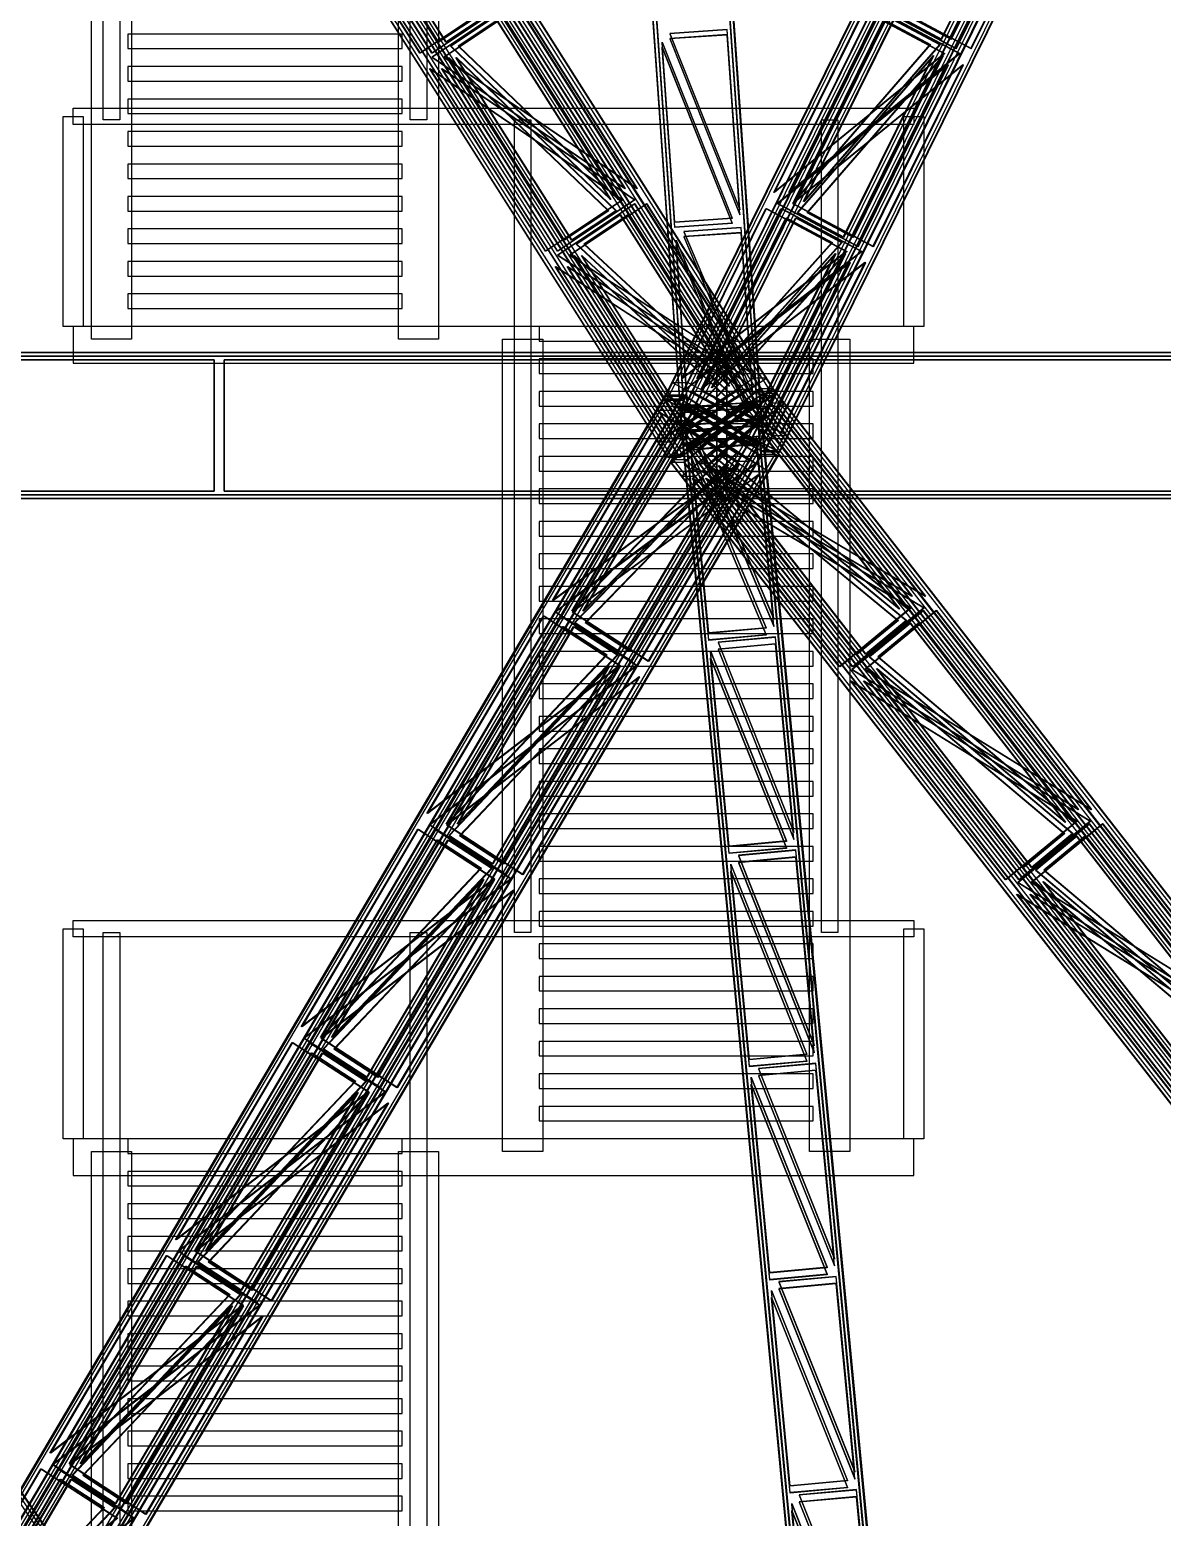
# Model space of a CAD drawing. Header units: millimetres. Extents: x -48000 to 1060615, y -2000 to 333000.
# Drawn here: x 4463 to 10660, y 74025 to 82166 of the extents above; entities that cross this region are included whole.
import ezdxf

# ---------------------------------------------------------------- set-up
doc = ezdxf.new("R2010")
doc.units = ezdxf.units.MM
doc.layers.add('D-STR-CORE', color=7, linetype='Continuous', lineweight=25)
doc.layers.add('D-STR-STRC', color=7, linetype='Continuous', lineweight=25)

msp = doc.modelspace()

# ---------------------------------------------------------------- linework, layer by layer
at = {"layer": 'D-STR-CORE'}
for points in [[(4865, 81671.67), (4865, 86117.5), (4955, 86117.5), (4955, 81671.67)], [(6545, 81671.67), (6545, 86117.5), (6635, 86117.5), (6635, 81671.67)], [(4800, 80471.67), (4800, 84917.5), (5020, 84917.5), (5020, 80471.67)], [(6480, 80471.67), (6480, 84917.5), (6700, 84917.5), (6700, 80471.67)], [(5000, 82062.17), (6500, 82062.17), (6500, 82142.17), (5000, 82142.17)], [(5000, 81884.33), (6500, 81884.33), (6500, 81964.33), (5000, 81964.33)], [(4700, 81736.67), (9300, 81736.67), (9300, 81646.67), (4700, 81646.67)], [(5000, 81706.5), (6500, 81706.5), (6500, 81786.5), (5000, 81786.5)], [(4645, 80541.67), (4645, 81691.67), (4755, 81691.67), (4755, 80541.67)], [(7115, 77225.83), (7115, 81671.67), (7205, 81671.67), (7205, 77225.83)], [(8795, 77225.83), (8795, 81671.67), (8885, 81671.67), (8885, 77225.83)], [(9245, 80541.67), (9245, 81691.67), (9355, 81691.67), (9355, 80541.67)], [(5000, 81528.67), (6500, 81528.67), (6500, 81608.67), (5000, 81608.67)], [(5000, 81350.83), (6500, 81350.83), (6500, 81430.83), (5000, 81430.83)], [(5000, 81173), (6500, 81173), (6500, 81253), (5000, 81253)], [(5000, 80995.17), (6500, 80995.17), (6500, 81075.17), (5000, 81075.17)], [(5000, 80817.33), (6500, 80817.33), (6500, 80897.33), (5000, 80897.33)], [(5000, 80639.5), (6500, 80639.5), (6500, 80719.5), (5000, 80719.5)], [(4700, 80341.67), (9300, 80341.67), (9300, 80541.67), (4700, 80541.67)], [(7250, 80461.67), (8750, 80461.67), (8750, 80541.67), (7250, 80541.67)], [(7050, 76025.83), (7050, 80471.67), (7270, 80471.67), (7270, 76025.83)], [(8730, 76025.83), (8730, 80471.67), (8950, 80471.67), (8950, 76025.83)], [(7250, 80283.83), (8750, 80283.83), (8750, 80363.83), (7250, 80363.83)], [(7250, 80106), (8750, 80106), (8750, 80186), (7250, 80186)], [(7250, 79928.17), (8750, 79928.17), (8750, 80008.17), (7250, 80008.17)], [(7250, 79750.33), (8750, 79750.33), (8750, 79830.33), (7250, 79830.33)], [(7250, 79572.5), (8750, 79572.5), (8750, 79652.5), (7250, 79652.5)], [(7250, 79394.67), (8750, 79394.67), (8750, 79474.67), (7250, 79474.67)], [(7250, 79216.83), (8750, 79216.83), (8750, 79296.83), (7250, 79296.83)], [(7250, 79039), (8750, 79039), (8750, 79119), (7250, 79119)], [(7250, 78861.17), (8750, 78861.17), (8750, 78941.17), (7250, 78941.17)], [(7250, 78683.33), (8750, 78683.33), (8750, 78763.33), (7250, 78763.33)], [(7250, 78505.5), (8750, 78505.5), (8750, 78585.5), (7250, 78585.5)], [(7250, 78327.67), (8750, 78327.67), (8750, 78407.67), (7250, 78407.67)], [(7250, 78149.83), (8750, 78149.83), (8750, 78229.83), (7250, 78229.83)], [(7250, 77972), (8750, 77972), (8750, 78052), (7250, 78052)], [(7250, 77794.17), (8750, 77794.17), (8750, 77874.17), (7250, 77874.17)], [(7250, 77616.33), (8750, 77616.33), (8750, 77696.33), (7250, 77696.33)], [(7250, 77438.5), (8750, 77438.5), (8750, 77518.5), (7250, 77518.5)], [(7250, 77260.67), (8750, 77260.67), (8750, 77340.67), (7250, 77340.67)], [(4700, 77290.83), (9300, 77290.83), (9300, 77200.83), (4700, 77200.83)], [(4645, 76095.83), (4645, 77245.83), (4755, 77245.83), (4755, 76095.83)], [(4865, 72780), (4865, 77225.83), (4955, 77225.83), (4955, 72780)], [(6545, 72780), (6545, 77225.83), (6635, 77225.83), (6635, 72780)], [(9245, 76095.83), (9245, 77245.83), (9355, 77245.83), (9355, 76095.83)], [(7250, 77082.83), (8750, 77082.83), (8750, 77162.83), (7250, 77162.83)], [(7250, 76905), (8750, 76905), (8750, 76985), (7250, 76985)], [(7250, 76727.17), (8750, 76727.17), (8750, 76807.17), (7250, 76807.17)], [(7250, 76549.33), (8750, 76549.33), (8750, 76629.33), (7250, 76629.33)], [(7250, 76371.5), (8750, 76371.5), (8750, 76451.5), (7250, 76451.5)], [(7250, 76193.67), (8750, 76193.67), (8750, 76273.67), (7250, 76273.67)], [(4700, 75895.83), (9300, 75895.83), (9300, 76095.83), (4700, 76095.83)], [(5000, 76015.83), (6500, 76015.83), (6500, 76095.83), (5000, 76095.83)], [(4800, 71580), (4800, 76025.83), (5020, 76025.83), (5020, 71580)], [(6480, 71580), (6480, 76025.83), (6700, 76025.83), (6700, 71580)], [(5000, 75838), (6500, 75838), (6500, 75918), (5000, 75918)], [(5000, 75660.17), (6500, 75660.17), (6500, 75740.17), (5000, 75740.17)], [(5000, 75482.33), (6500, 75482.33), (6500, 75562.33), (5000, 75562.33)], [(5000, 75304.5), (6500, 75304.5), (6500, 75384.5), (5000, 75384.5)], [(5000, 75126.67), (6500, 75126.67), (6500, 75206.67), (5000, 75206.67)], [(5000, 74948.83), (6500, 74948.83), (6500, 75028.83), (5000, 75028.83)], [(5000, 74771), (6500, 74771), (6500, 74851), (5000, 74851)], [(5000, 74593.17), (6500, 74593.17), (6500, 74673.17), (5000, 74673.17)], [(5000, 74415.33), (6500, 74415.33), (6500, 74495.33), (5000, 74495.33)], [(5000, 74237.5), (6500, 74237.5), (6500, 74317.5), (5000, 74317.5)], [(5000, 74059.67), (6500, 74059.67), (6500, 74139.67), (5000, 74139.67)]]:
    msp.add_lwpolyline(points, close=True, dxfattribs=at)
at = {"layer": 'D-STR-STRC'}
for points in [[(8477.42, 80174.39), (7953.47, 79825.61), (-296.53, 92825.61), (227.42, 93174.39)], [(8480.88, 80174.39), (7956.93, 79825.61), (-293.07, 92825.61), (230.88, 93174.39)], [(8543.07, 80174.39), (8019.12, 79825.61), (-230.88, 92825.61), (293.07, 93174.39)], [(8546.53, 80174.39), (8022.58, 79825.61), (-227.42, 92825.61), (296.53, 93174.39)], [(7932.49, 80146.24), (8480.09, 79853.76), (14905.44, 92853.76), (14357.84, 93146.24)], [(7936.86, 80146.24), (8484.46, 79853.76), (14909.81, 92853.76), (14362.21, 93146.24)], [(8015.54, 80146.24), (8563.14, 79853.76), (14988.49, 92853.76), (14440.88, 93146.24)], [(8019.91, 80146.24), (8567.51, 79853.76), (14992.86, 92853.76), (14445.25, 93146.24)], [(8399.25, 80114.44), (8055.4, 79885.56), (-194.6, 92885.56), (149.25, 93114.44)], [(8402.7, 80114.44), (8058.86, 79885.56), (-191.14, 92885.56), (152.7, 93114.44)], [(8441.14, 80114.44), (8097.3, 79885.56), (-152.7, 92885.56), (191.14, 93114.44)], [(8444.6, 80114.44), (8100.75, 79885.56), (-149.25, 92885.56), (194.6, 93114.44)], [(8041.63, 80095.97), (8401, 79904.03), (14826.35, 92904.03), (14466.98, 93095.97)], [(8046, 80095.97), (8405.37, 79904.03), (14830.72, 92904.03), (14471.35, 93095.97)], [(8094.63, 80095.97), (8454, 79904.03), (14879.34, 92904.03), (14519.98, 93095.97)], [(8099, 80095.97), (8458.37, 79904.03), (14883.71, 92904.03), (14524.35, 93095.97)], [(8469.47, 80030.39), (8030.53, 80000.18), (7118.2, 93000.18), (7557.15, 93030.39)], [(8469.47, 80030.39), (8030.53, 80000.18), (7118.2, 93000.18), (7557.15, 93030.39)], [(8469.47, 80028.17), (8030.53, 79997.96), (7118.2, 92997.96), (7557.15, 93028.17)], [(8469.47, 80028.17), (8030.53, 79997.96), (7118.2, 92997.96), (7557.15, 93028.17)], [(8469.47, 80002.04), (8030.53, 79971.83), (7118.2, 92971.83), (7557.15, 93002.04)], [(8469.47, 80002.04), (8030.53, 79971.83), (7118.2, 92971.83), (7557.15, 93002.04)], [(8469.47, 79999.82), (8030.53, 79969.61), (7118.2, 92969.61), (7557.15, 92999.82)], [(8469.47, 79999.82), (8030.53, 79969.61), (7118.2, 92969.61), (7557.15, 92999.82)], [(7018.2, 82317.79), (6596.59, 82037.14), (5962.3, 83036.62)], [(7021.66, 82317.79), (6600.04, 82037.14), (5965.75, 83036.62)], [(7083.85, 82317.79), (6662.23, 82037.14), (6027.94, 83036.62)], [(7087.31, 82317.79), (6665.69, 82037.14), (6031.4, 83036.62)], [(6940.03, 82257.84), (6698.52, 82097.08), (6064.23, 83096.57)], [(6943.48, 82257.84), (6701.97, 82097.08), (6067.68, 83096.57)], [(6981.92, 82257.84), (6740.41, 82097.08), (6106.12, 83096.57)], [(6985.38, 82257.84), (6743.87, 82097.08), (6109.58, 83096.57)], [(9088.2, 82298.52), (9528.85, 82063.17), (10020.33, 83057.55)], [(9092.57, 82298.52), (9533.22, 82063.17), (10024.7, 83057.55)], [(9171.24, 82298.52), (9611.9, 82063.17), (10103.38, 83057.55)], [(9175.62, 82298.52), (9616.27, 82063.17), (10107.75, 83057.55)], [(9197.34, 82248.25), (9449.76, 82113.44), (9941.24, 83107.82)], [(9201.71, 82248.25), (9454.13, 82113.44), (9945.61, 83107.82)], [(9250.34, 82248.25), (9502.75, 82113.44), (9994.23, 83107.82)], [(9254.71, 82248.25), (9507.12, 82113.44), (9998.61, 83107.82)], [(7718.6, 81296.71), (7084.31, 82296.2), (6662.69, 82015.54)], [(7722.06, 81296.71), (7087.77, 82296.2), (6666.15, 82015.54)], [(7784.25, 81296.71), (7149.96, 82296.2), (6728.34, 82015.54)], [(7787.7, 81296.71), (7153.41, 82296.2), (6731.8, 82015.54)], [(7640.42, 81236.77), (7006.13, 82236.25), (6764.62, 82075.49)], [(7643.88, 81236.77), (7009.59, 82236.25), (6768.08, 82075.49)], [(7682.32, 81236.77), (7048.03, 82236.25), (6806.52, 82075.49)], [(7685.77, 81236.77), (7051.48, 82236.25), (6809.97, 82075.49)], [(8534.03, 81275.78), (9025.52, 82270.17), (9466.17, 82034.81)], [(8538.4, 81275.78), (9029.89, 82270.17), (9470.54, 82034.81)], [(8617.08, 81275.78), (9108.56, 82270.17), (9549.21, 82034.81)], [(8621.45, 81275.78), (9112.93, 82270.17), (9553.58, 82034.81)], [(8643.18, 81225.51), (9134.66, 82219.9), (9387.07, 82085.08)], [(8647.55, 81225.51), (9139.03, 82219.9), (9391.44, 82085.08)], [(8696.17, 81225.51), (9187.66, 82219.9), (9440.07, 82085.08)], [(8700.54, 81225.51), (9192.03, 82219.9), (9444.44, 82085.08)], [(8348.51, 81182.6), (8279.42, 82167.15), (7965.18, 82145.52)], [(8348.51, 81182.6), (8279.42, 82167.15), (7965.18, 82145.52)], [(8348.51, 81180.38), (8279.42, 82164.92), (7965.18, 82143.3)], [(8348.51, 81180.38), (8279.42, 82164.92), (7965.18, 82143.3)], [(8348.51, 81154.25), (8279.42, 82138.79), (7965.18, 82117.16)], [(8348.51, 81154.25), (8279.42, 82138.79), (7965.18, 82117.16)], [(8306.74, 81135.06), (7992.5, 81113.43), (7923.41, 82097.97)], [(8306.74, 81135.06), (7992.5, 81113.43), (7923.41, 82097.97)], [(8306.74, 81132.84), (7992.5, 81111.21), (7923.41, 82095.75)], [(8306.74, 81132.84), (7992.5, 81111.21), (7923.41, 82095.75)], [(8306.74, 81106.7), (7992.5, 81085.08), (7923.41, 82069.62)], [(8306.74, 81106.7), (7992.5, 81085.08), (7923.41, 82069.62)], [(8306.74, 81104.48), (7992.5, 81082.85), (7923.41, 82067.4)], [(8306.74, 81104.48), (7992.5, 81082.85), (7923.41, 82067.4)], [(8348.51, 81152.03), (8279.42, 82136.57), (7965.18, 82114.94)], [(8348.51, 81152.03), (8279.42, 82136.57), (7965.18, 82114.94)], [(7627.53, 81174.51), (7386.02, 81013.75), (6751.73, 82013.23)], [(7630.98, 81174.51), (7389.47, 81013.75), (6755.18, 82013.23)], [(7669.42, 81174.51), (7427.91, 81013.75), (6793.62, 82013.23)], [(7672.88, 81174.51), (7431.37, 81013.75), (6797.08, 82013.23)], [(8661.9, 81164.92), (8914.31, 81030.1), (9405.79, 82024.49)], [(8666.27, 81164.92), (8918.68, 81030.1), (9410.16, 82024.49)], [(8714.89, 81164.92), (8967.31, 81030.1), (9458.79, 82024.49)], [(8719.26, 81164.92), (8971.68, 81030.1), (9463.16, 82024.49)], [(7705.7, 81234.46), (7284.09, 80953.8), (6649.8, 81953.29)], [(7709.16, 81234.46), (7287.54, 80953.8), (6653.25, 81953.29)], [(7771.35, 81234.46), (7349.73, 80953.8), (6715.44, 81953.29)], [(7774.81, 81234.46), (7353.19, 80953.8), (6718.9, 81953.29)], [(8552.75, 81215.19), (8993.4, 80979.83), (9484.89, 81974.22)], [(8557.12, 81215.19), (8997.77, 80979.83), (9489.26, 81974.22)], [(8635.8, 81215.19), (9076.45, 80979.83), (9567.93, 81974.22)], [(8640.17, 81215.19), (9080.82, 80979.83), (9572.3, 81974.22)], [(8367.52, 80274.17), (7771.81, 81212.86), (7350.19, 80932.21)], [(8370.98, 80274.17), (7775.27, 81212.86), (7353.65, 80932.21)], [(8433.17, 80274.17), (7837.46, 81212.86), (7415.84, 80932.21)], [(8436.63, 80274.17), (7840.91, 81212.86), (7419.3, 80932.21)], [(8030.46, 80256.93), (8490.07, 81186.83), (8930.72, 80951.48)], [(8034.83, 80256.93), (8494.44, 81186.83), (8935.09, 80951.48)], [(8113.51, 80256.93), (8573.12, 81186.83), (9013.77, 80951.48)], [(8117.88, 80256.93), (8577.49, 81186.83), (9018.14, 80951.48)], [(8289.35, 80214.22), (7693.63, 81152.92), (7452.12, 80992.16)], [(8292.8, 80214.22), (7697.09, 81152.92), (7455.58, 80992.16)], [(8331.24, 80214.22), (7735.53, 81152.92), (7494.02, 80992.16)], [(8334.7, 80214.22), (7738.98, 81152.92), (7497.47, 80992.16)], [(8419.51, 80170.89), (8355.45, 81083.81), (8041.2, 81062.19)], [(8419.51, 80170.89), (8355.45, 81083.81), (8041.2, 81062.19)], [(8419.51, 80168.67), (8355.45, 81081.59), (8041.2, 81059.96)], [(8419.51, 80168.67), (8355.45, 81081.59), (8041.2, 81059.96)], [(8139.6, 80206.66), (8599.22, 81136.56), (8851.63, 81001.75)], [(8143.98, 80206.66), (8603.59, 81136.56), (8856, 81001.75)], [(8192.6, 80206.66), (8652.21, 81136.56), (8904.62, 81001.75)], [(8196.97, 80206.66), (8656.58, 81136.56), (8908.99, 81001.75)], [(8377.74, 80123.35), (8063.5, 80101.72), (7999.43, 81014.64)], [(8377.74, 80123.35), (8063.5, 80101.72), (7999.43, 81014.64)], [(8377.74, 80121.13), (8063.5, 80099.5), (7999.43, 81012.42)], [(8377.74, 80121.13), (8063.5, 80099.5), (7999.43, 81012.42)], [(8419.51, 80142.54), (8355.45, 81055.46), (8041.2, 81033.83)], [(8419.51, 80142.54), (8355.45, 81055.46), (8041.2, 81033.83)], [(8419.51, 80140.32), (8355.45, 81053.23), (8041.2, 81031.61)], [(8419.51, 80140.32), (8355.45, 81053.23), (8041.2, 81031.61)], [(8276.45, 80151.97), (8034.94, 79991.2), (7439.23, 80929.9)], [(8279.9, 80151.97), (8038.39, 79991.2), (7442.68, 80929.9)], [(8318.34, 80151.97), (8076.83, 79991.2), (7481.12, 80929.9)], [(8321.8, 80151.97), (8080.29, 79991.2), (7484.58, 80929.9)], [(8377.74, 80094.99), (8063.5, 80073.37), (7999.43, 80986.29)], [(8377.74, 80094.99), (8063.5, 80073.37), (7999.43, 80986.29)], [(8377.74, 80092.77), (8063.5, 80071.14), (7999.43, 80984.06)], [(8377.74, 80092.77), (8063.5, 80071.14), (7999.43, 80984.06)], [(8158.32, 80146.07), (8410.74, 80011.26), (8870.35, 80941.16)], [(8162.7, 80146.07), (8415.11, 80011.26), (8874.72, 80941.16)], [(8211.32, 80146.07), (8463.73, 80011.26), (8923.34, 80941.16)], [(8215.69, 80146.07), (8468.1, 80011.26), (8927.71, 80941.16)], [(8354.63, 80211.91), (7933.01, 79931.26), (7337.3, 80869.96)], [(8358.08, 80211.91), (7936.46, 79931.26), (7340.75, 80869.96)], [(8420.28, 80211.91), (7998.66, 79931.26), (7402.94, 80869.96)], [(8423.73, 80211.91), (8002.11, 79931.26), (7406.4, 80869.96)], [(8049.18, 80196.34), (8489.83, 79960.98), (8949.44, 80890.89)], [(8053.55, 80196.34), (8494.2, 79960.98), (8953.81, 80890.89)], [(8132.23, 80196.34), (8572.88, 79960.98), (9032.49, 80890.89)], [(8136.6, 80196.34), (8577.25, 79960.98), (9036.86, 80890.89)], [(-16500, 80400), (-16500, 79600), (16500, 79600), (16500, 80400)], [(16500, 80400), (16500, 79600), (-16500, 79600), (-16500, 80400)], [(2777.5, 80360), (2777.5, 79640), (5472.5, 79640), (5472.5, 80360)], [(5472.5, 80360), (5472.5, 79640), (2777.5, 79640), (2777.5, 80360)], [(5527.5, 80360), (5527.5, 79640), (8222.5, 79640), (8222.5, 80360)], [(8222.5, 80360), (8222.5, 79640), (5527.5, 79640), (5527.5, 80360)], [(8277.5, 80360), (8277.5, 79640), (10972.5, 79640), (10972.5, 80360)], [(10972.5, 80360), (10972.5, 79640), (8277.5, 79640), (8277.5, 80360)], [(9871.48, 66185.31), (9368.78, 65814.69), (-212.79, 79814.69), (289.91, 80185.31)], [(9875.76, 66185.31), (9373.06, 65814.69), (-208.51, 79814.69), (294.2, 80185.31)], [(8493.32, 80258.23), (8424.21, 80258.23), (7900.26, 79909.46), (7969.37, 79909.46)], [(19367.67, 66200.26), (18882.73, 65799.74), (7969.6, 79799.74), (8454.54, 80200.26)], [(8530.4, 80200.26), (8454.54, 80200.26), (7969.6, 79799.74), (8045.46, 79799.74)], [(19371.46, 66200.26), (18886.52, 65799.74), (7973.39, 79799.74), (8458.33, 80200.26)], [(7976.45, 80235.19), (8063.87, 80235.19), (8611.47, 79942.7), (8524.06, 79942.7)], [(8346.04, 80198.29), (8391.39, 80198.29), (8047.54, 79969.4), (8002.19, 79969.4)], [(19439.74, 66200.26), (18954.8, 65799.74), (8041.67, 79799.74), (8526.61, 80200.26)], [(19443.53, 66200.26), (18958.59, 65799.74), (8045.46, 79799.74), (8530.4, 80200.26)], [(8142.96, 80184.92), (8085.6, 80184.92), (8444.96, 79992.97), (8502.33, 79992.97)], [(8530.4, 80200.26), (8454.54, 80200.26), (8439.39, 80187.75), (8515.25, 80187.75)], [(-308.06, 66168.47), (209.76, 65831.53), (8459.76, 79831.53), (7941.94, 80168.47)], [(-303.14, 66168.47), (214.67, 65831.53), (8464.67, 79831.53), (7946.86, 80168.47)], [(-214.67, 66168.47), (303.14, 65831.53), (8553.14, 79831.53), (8035.33, 80168.47)], [(-209.76, 66168.47), (308.06, 65831.53), (8558.06, 79831.53), (8040.24, 80168.47)], [(-202.16, 66110.56), (137.65, 65889.44), (8387.65, 79889.44), (8047.84, 80110.56)], [(-197.25, 66110.56), (142.57, 65889.44), (8392.57, 79889.44), (8052.75, 80110.56)], [(-142.57, 66110.56), (197.25, 65889.44), (8447.25, 79889.44), (8107.43, 80110.56)], [(-137.65, 66110.56), (202.16, 65889.44), (8452.16, 79889.44), (8112.35, 80110.56)], [(7932.49, 80146.24), (8019.91, 80146.24), (8037.02, 80137.1), (7949.6, 80137.1)], [(7932.49, 80146.24), (8019.91, 80146.24), (8567.51, 79853.76), (8480.09, 79853.76)], [(7941.94, 80168.47), (8040.24, 80168.47), (8056.43, 80157.94), (7958.12, 80157.94)], [(7941.94, 80168.47), (8040.24, 80168.47), (8558.06, 79831.53), (8459.76, 79831.53)], [(8546.53, 80174.39), (8477.42, 80174.39), (7953.47, 79825.61), (8022.58, 79825.61)], [(8462.54, 80129.19), (8462.54, 80098.61), (8023.6, 80068.4), (8023.6, 80098.98)], [(8462.54, 80098.61), (8462.54, 80129.19), (8023.6, 80098.98), (8023.6, 80068.4)], [(8591.2, 80122.27), (8515.34, 80122.27), (8030.39, 79721.74), (8106.26, 79721.74)], [(8112.35, 80110.56), (8047.84, 80110.56), (8064.02, 80100.03), (8128.53, 80100.03)], [(8112.35, 80110.56), (8047.84, 80110.56), (8387.65, 79889.44), (8452.16, 79889.44)], [(8399.25, 80114.44), (8444.6, 80114.44), (8100.75, 79885.56), (8055.4, 79885.56)], [(19297.36, 66131.42), (18979.12, 65868.58), (8065.98, 79868.58), (8384.23, 80131.42)], [(8384.23, 80131.42), (8434.02, 80131.42), (8115.77, 79868.58), (8065.98, 79868.58)], [(19301.15, 66131.42), (18982.91, 65868.58), (8069.78, 79868.58), (8388.02, 80131.42)], [(19343.35, 66131.42), (19025.11, 65868.58), (8111.98, 79868.58), (8430.22, 80131.42)], [(19347.15, 66131.42), (19028.9, 65868.58), (8115.77, 79868.58), (8434.02, 80131.42)], [(8384.23, 80131.42), (8434.02, 80131.42), (8418.86, 80118.91), (8369.08, 80118.91)], [(8399.25, 80114.44), (8444.6, 80114.44), (8428.22, 80103.54), (8382.87, 80103.54)], [(8546.53, 80174.39), (8477.42, 80174.39), (8461.05, 80163.49), (8530.16, 80163.49)], [(7323.13, 79042.38), (7924.2, 80062.39), (8340.88, 79791.26)], [(7328.04, 79042.38), (7929.12, 80062.39), (8345.8, 79791.26)], [(7416.51, 79042.38), (8017.59, 80062.39), (8434.27, 79791.26)], [(7421.43, 79042.38), (8022.51, 80062.39), (8439.19, 79791.26)], [(7891.84, 80083.45), (7990.14, 80083.45), (8507.96, 79746.51), (8409.66, 79746.51)], [(8062.25, 80025.54), (7997.74, 80025.54), (8337.55, 79804.42), (8402.06, 79804.42)], [(8469.47, 80030.39), (8469.47, 79999.82), (8030.53, 79969.61), (8030.53, 80000.18)], [(8469.47, 79999.82), (8469.47, 80030.39), (8030.53, 80000.18), (8030.53, 79969.61)], [(9800.61, 66040.66), (9362.52, 66000.45), (8030.95, 80000.45), (8469.05, 80040.66)], [(8469.05, 80040.66), (8469.05, 79999.55), (8030.95, 79959.34), (8030.95, 80000.45)], [(9800.61, 66040.66), (9362.52, 66000.45), (8030.95, 80000.45), (8469.05, 80040.66)], [(8469.05, 79999.55), (8469.05, 80040.66), (8030.95, 80000.45), (8030.95, 79959.34)], [(9800.61, 66037.67), (9362.52, 65997.46), (8030.95, 79997.46), (8469.05, 80037.67)], [(9800.61, 66037.67), (9362.52, 65997.46), (8030.95, 79997.46), (8469.05, 80037.67)], [(8099, 80095.97), (8041.63, 80095.97), (8058.75, 80086.83), (8116.11, 80086.83)], [(8099, 80095.97), (8041.63, 80095.97), (8401, 79904.03), (8458.37, 79904.03)], [(9289.58, 79065.11), (8485.03, 80097.24), (8094.8, 79774.93)], [(9293.37, 79065.11), (8488.82, 80097.24), (8098.59, 79774.93)], [(8445.03, 80053.43), (8494.81, 80053.43), (8176.57, 79790.58), (8126.78, 79790.58)], [(9361.65, 79065.11), (8557.1, 80097.24), (8166.87, 79774.93)], [(9365.44, 79065.11), (8560.89, 80097.24), (8170.66, 79774.93)], [(9219.27, 78996.27), (8414.72, 80028.39), (8191.19, 79843.78)], [(9223.06, 78996.27), (8418.51, 80028.39), (8194.98, 79843.78)], [(9265.26, 78996.27), (8460.71, 80028.39), (8237.18, 79843.78)], [(9269.05, 78996.27), (8464.5, 80028.39), (8240.98, 79843.78)], [(8469.05, 80040.66), (8469.05, 79999.55), (8449.13, 79997.72), (8449.13, 80038.83)], [(8469.05, 79999.55), (8469.05, 80040.66), (8449.13, 80038.83), (8449.13, 79997.72)], [(8469.47, 80030.39), (8469.47, 79999.82), (8449.52, 79998.44), (8449.52, 80029.02)], [(8469.47, 79999.82), (8469.47, 80030.39), (8449.52, 80029.02), (8449.52, 79998.44)], [(7429.02, 78984.47), (8030.1, 80004.48), (8268.78, 79849.17)], [(7433.94, 78984.47), (8035.01, 80004.48), (8273.69, 79849.17)], [(7488.62, 78984.47), (8089.69, 80004.48), (8328.38, 79849.17)], [(7493.53, 78984.47), (8094.61, 80004.48), (8333.29, 79849.17)], [(8050.48, 80001.56), (8050.48, 79970.98), (8030.53, 79969.61), (8030.53, 80000.18)], [(8050.48, 79970.98), (8050.48, 80001.56), (8030.53, 80000.18), (8030.53, 79969.61)], [(9800.61, 66002.54), (9362.52, 65962.33), (8030.95, 79962.33), (8469.05, 80002.54)], [(9800.61, 66002.54), (9362.52, 65962.33), (8030.95, 79962.33), (8469.05, 80002.54)], [(8050.87, 80002.28), (8050.87, 79961.17), (8030.95, 79959.34), (8030.95, 80000.45)], [(8050.87, 79961.17), (8050.87, 80002.28), (8030.95, 80000.45), (8030.95, 79959.34)], [(9800.61, 65999.55), (9362.52, 65959.34), (8030.95, 79959.34), (8469.05, 79999.55)], [(9800.61, 65999.55), (9362.52, 65959.34), (8030.95, 79959.34), (8469.05, 79999.55)], [(8478.35, 79942.85), (8478.35, 79901.74), (8040.26, 79861.53), (8040.26, 79902.64)], [(8478.35, 79901.74), (8478.35, 79942.85), (8040.26, 79902.64), (8040.26, 79861.53)], [(8071.78, 79896.46), (8117.13, 79896.46), (8100.75, 79885.56), (8055.4, 79885.56)], [(8081.14, 79881.09), (8130.92, 79881.09), (8115.77, 79868.58), (8065.98, 79868.58)], [(8492.82, 78893.13), (8179.19, 78864.34), (8084.27, 79862.28)], [(8492.82, 78893.13), (8179.19, 78864.34), (8084.27, 79862.28)], [(8492.82, 78890.14), (8179.19, 78861.35), (8084.27, 79859.29)], [(8492.82, 78890.14), (8179.19, 78861.35), (8084.27, 79859.29)], [(8533.44, 78941.25), (8438.52, 79939.19), (8124.89, 79910.41)], [(8533.44, 78941.25), (8438.52, 79939.19), (8124.89, 79910.41)], [(8533.44, 78938.26), (8438.52, 79936.2), (8124.89, 79907.42)], [(8533.44, 78938.26), (8438.52, 79936.2), (8124.89, 79907.42)], [(8533.44, 78903.13), (8438.52, 79901.07), (8124.89, 79872.28)], [(8533.44, 78903.13), (8438.52, 79901.07), (8124.89, 79872.28)], [(8533.44, 78900.14), (8438.52, 79898.08), (8124.89, 79869.29)], [(8533.44, 78900.14), (8438.52, 79898.08), (8124.89, 79869.29)], [(8435.98, 79899.97), (8371.47, 79899.97), (8387.65, 79889.44), (8452.16, 79889.44)], [(8441.25, 79913.17), (8383.89, 79913.17), (8401, 79904.03), (8458.37, 79904.03)], [(8462.98, 79862.9), (8550.4, 79862.9), (8567.51, 79853.76), (8480.09, 79853.76)], [(7442.89, 78922.52), (7681.57, 78767.21), (8282.64, 79787.22)], [(7447.8, 78922.52), (7686.48, 78767.21), (8287.56, 79787.22)], [(7502.48, 78922.52), (7741.16, 78767.21), (8342.24, 79787.22)], [(7507.4, 78922.52), (7746.08, 78767.21), (8347.15, 79787.22)], [(8038.95, 79836.51), (7969.84, 79836.51), (7953.47, 79825.61), (8022.58, 79825.61)], [(8060.61, 79812.25), (7984.75, 79812.25), (7969.6, 79799.74), (8045.46, 79799.74)], [(8492.82, 78855), (8179.19, 78826.22), (8084.27, 79824.16)], [(8492.82, 78855), (8179.19, 78826.22), (8084.27, 79824.16)], [(8492.82, 78852.01), (8179.19, 78823.23), (8084.27, 79821.17)], [(8492.82, 78852.01), (8179.19, 78823.23), (8084.27, 79821.17)], [(9212.53, 78933.01), (8989, 78748.39), (8184.45, 79780.51)], [(9216.32, 78933.01), (8992.8, 78748.39), (8188.25, 79780.51)], [(9258.52, 78933.01), (9034.99, 78748.39), (8230.44, 79780.51)], [(9262.32, 78933.01), (9038.79, 78748.39), (8234.24, 79780.51)], [(8443.57, 79842.06), (8541.88, 79842.06), (8558.06, 79831.53), (8459.76, 79831.53)], [(7336.99, 78980.43), (7753.67, 78709.3), (8354.75, 79729.31)], [(7341.91, 78980.43), (7758.59, 78709.3), (8359.66, 79729.31)], [(7430.38, 78980.43), (7847.06, 78709.3), (8448.13, 79729.31)], [(7435.29, 78980.43), (7851.97, 78709.3), (8453.05, 79729.31)], [(9282.84, 79001.85), (8892.61, 78679.55), (8088.06, 79711.67)], [(9286.63, 79001.85), (8896.41, 78679.55), (8091.86, 79711.67)], [(9354.91, 79001.85), (8964.68, 78679.55), (8160.13, 79711.67)], [(9358.71, 79001.85), (8968.48, 78679.55), (8163.93, 79711.67)], [(10199.01, 77898.45), (9350.38, 78987.12), (8960.15, 78664.81)], [(10202.8, 77898.45), (9354.17, 78987.12), (8963.94, 78664.81)], [(10271.08, 77898.45), (9422.45, 78987.12), (9032.22, 78664.81)], [(10274.87, 77898.45), (9426.24, 78987.12), (9036.01, 78664.81)], [(6635.63, 77875.72), (7273.03, 78957.36), (7689.71, 78686.23)], [(6640.54, 77875.72), (7277.94, 78957.36), (7694.62, 78686.23)], [(6729.01, 77875.72), (7366.41, 78957.36), (7783.09, 78686.23)], [(6733.93, 77875.72), (7371.33, 78957.36), (7788.01, 78686.23)], [(6741.52, 77817.81), (7378.92, 78899.45), (7617.6, 78744.14)], [(6746.44, 77817.81), (7383.84, 78899.45), (7622.52, 78744.14)], [(6801.12, 77817.81), (7438.52, 78899.45), (7677.2, 78744.14)], [(6806.03, 77817.81), (7443.43, 78899.45), (7682.11, 78744.14)], [(10128.7, 77829.6), (9280.07, 78918.28), (9056.54, 78733.66)], [(10132.49, 77829.6), (9283.86, 78918.28), (9060.33, 78733.66)], [(10174.69, 77829.6), (9326.06, 78918.28), (9102.53, 78733.66)], [(10178.48, 77829.6), (9329.85, 78918.28), (9106.32, 78733.66)], [(8644.4, 77774.59), (8542.74, 78843.44), (8229.11, 78814.65)], [(8644.4, 77774.59), (8542.74, 78843.44), (8229.11, 78814.65)], [(8644.4, 77771.6), (8542.74, 78840.45), (8229.11, 78811.66)], [(8644.4, 77771.6), (8542.74, 78840.45), (8229.11, 78811.66)], [(8644.4, 77736.47), (8542.74, 78805.32), (8229.11, 78776.53)], [(8644.4, 77736.47), (8542.74, 78805.32), (8229.11, 78776.53)], [(8644.4, 77733.48), (8542.74, 78802.33), (8229.11, 78773.54)], [(8644.4, 77733.48), (8542.74, 78802.33), (8229.11, 78773.54)], [(8603.78, 77726.46), (8290.15, 77697.67), (8188.49, 78766.52)], [(8603.78, 77726.46), (8290.15, 77697.67), (8188.49, 78766.52)], [(8603.78, 77723.47), (8290.15, 77694.68), (8188.49, 78763.53)], [(8603.78, 77723.47), (8290.15, 77694.68), (8188.49, 78763.53)], [(8603.78, 77688.34), (8290.15, 77659.55), (8188.49, 78728.4)], [(8603.78, 77688.34), (8290.15, 77659.55), (8188.49, 78728.4)], [(8603.78, 77685.35), (8290.15, 77656.56), (8188.49, 78725.41)], [(8603.78, 77685.35), (8290.15, 77656.56), (8188.49, 78725.41)], [(6755.39, 77755.86), (6994.07, 77600.55), (7631.47, 78682.19)], [(6760.3, 77755.86), (6998.98, 77600.55), (7636.38, 78682.19)], [(6814.98, 77755.86), (7053.66, 77600.55), (7691.06, 78682.19)], [(6819.9, 77755.86), (7058.58, 77600.55), (7695.98, 78682.19)], [(10121.96, 77766.34), (9898.43, 77581.72), (9049.8, 78670.4)], [(10125.75, 77766.34), (9902.22, 77581.72), (9053.59, 78670.4)], [(10167.95, 77766.34), (9944.42, 77581.72), (9095.79, 78670.4)], [(10171.74, 77766.34), (9948.21, 77581.72), (9099.59, 78670.4)], [(6649.49, 77813.77), (7066.17, 77542.64), (7703.57, 78624.28)], [(6654.41, 77813.77), (7071.09, 77542.64), (7708.49, 78624.28)], [(6742.88, 77813.77), (7159.56, 77542.64), (7796.96, 78624.28)], [(6747.79, 77813.77), (7164.47, 77542.64), (7801.87, 78624.28)], [(10192.27, 77835.19), (9802.04, 77512.88), (8953.41, 78601.55)], [(10196.06, 77835.19), (9805.83, 77512.88), (8957.2, 78601.55)], [(10264.34, 77835.19), (9874.11, 77512.88), (9025.48, 78601.55)], [(10268.13, 77835.19), (9877.9, 77512.88), (9029.28, 78601.55)], [(5948.13, 76709.05), (6585.53, 77790.7), (7002.21, 77519.57)], [(5953.04, 76709.05), (6590.44, 77790.7), (7007.12, 77519.57)], [(6041.51, 76709.05), (6678.91, 77790.7), (7095.59, 77519.57)], [(6046.43, 76709.05), (6683.83, 77790.7), (7100.51, 77519.57)], [(11108.44, 76731.78), (10259.81, 77820.45), (9869.58, 77498.15)], [(11112.23, 76731.78), (10263.6, 77820.45), (9873.37, 77498.15)], [(11180.51, 76731.78), (10331.88, 77820.45), (9941.65, 77498.15)], [(11184.3, 76731.78), (10335.67, 77820.45), (9945.44, 77498.15)], [(11038.12, 76662.94), (10189.5, 77751.61), (9965.97, 77566.99)], [(11041.92, 76662.94), (10193.29, 77751.61), (9969.76, 77566.99)], [(11084.12, 76662.94), (10235.49, 77751.61), (10011.96, 77566.99)], [(11087.91, 76662.94), (10239.28, 77751.61), (10015.75, 77566.99)], [(6054.02, 76651.14), (6691.42, 77732.79), (6930.1, 77577.48)], [(6058.94, 76651.14), (6696.34, 77732.79), (6935.02, 77577.48)], [(6113.62, 76651.14), (6751.02, 77732.79), (6989.7, 77577.48)], [(6118.53, 76651.14), (6755.93, 77732.79), (6994.61, 77577.48)], [(8755.37, 76607.92), (8653.71, 77676.77), (8340.07, 77647.99)], [(8755.37, 76607.92), (8653.71, 77676.77), (8340.07, 77647.99)], [(8755.37, 76604.93), (8653.71, 77673.78), (8340.07, 77645)], [(8755.37, 76604.93), (8653.71, 77673.78), (8340.07, 77645)], [(8714.75, 76559.79), (8401.11, 76531), (8299.45, 77599.86)], [(8714.75, 76559.79), (8401.11, 76531), (8299.45, 77599.86)], [(8714.75, 76556.8), (8401.11, 76528.01), (8299.45, 77596.87)], [(8714.75, 76556.8), (8401.11, 76528.01), (8299.45, 77596.87)], [(8755.37, 76569.8), (8653.71, 77638.65), (8340.07, 77609.86)], [(8755.37, 76569.8), (8653.71, 77638.65), (8340.07, 77609.86)], [(8755.37, 76566.81), (8653.71, 77635.66), (8340.07, 77606.87)], [(8755.37, 76566.81), (8653.71, 77635.66), (8340.07, 77606.87)], [(6067.89, 76589.19), (6306.57, 76433.88), (6943.97, 77515.53)], [(6072.8, 76589.19), (6311.48, 76433.88), (6948.88, 77515.53)], [(6127.48, 76589.19), (6366.16, 76433.88), (7003.56, 77515.53)], [(6132.4, 76589.19), (6371.08, 76433.88), (7008.48, 77515.53)], [(8714.75, 76521.67), (8401.11, 76492.88), (8299.45, 77561.74)], [(8714.75, 76521.67), (8401.11, 76492.88), (8299.45, 77561.74)], [(8714.75, 76518.68), (8401.11, 76489.89), (8299.45, 77558.75)], [(8714.75, 76518.68), (8401.11, 76489.89), (8299.45, 77558.75)], [(11031.39, 76599.68), (10807.86, 76415.06), (9959.23, 77503.73)], [(11035.18, 76599.68), (10811.65, 76415.06), (9963.02, 77503.73)], [(11077.38, 76599.68), (10853.85, 76415.06), (10005.22, 77503.73)], [(11081.17, 76599.68), (10857.64, 76415.06), (10009.01, 77503.73)], [(5961.99, 76647.1), (6378.67, 76375.97), (7016.07, 77457.62)], [(5966.91, 76647.1), (6383.59, 76375.97), (7020.99, 77457.62)], [(6055.38, 76647.1), (6472.06, 76375.97), (7109.46, 77457.62)], [(6060.29, 76647.1), (6476.97, 76375.97), (7114.37, 77457.62)], [(11101.7, 76668.52), (10711.47, 76346.22), (9862.84, 77434.89)], [(11105.49, 76668.52), (10715.26, 76346.22), (9866.63, 77434.89)], [(11173.77, 76668.52), (10783.54, 76346.22), (9934.91, 77434.89)], [(11177.56, 76668.52), (10787.33, 76346.22), (9938.7, 77434.89)], [(5260.63, 75542.38), (5898.03, 76624.03), (6314.71, 76352.9)], [(5265.54, 75542.38), (5902.94, 76624.03), (6319.62, 76352.9)], [(5354.01, 75542.38), (5991.41, 76624.03), (6408.09, 76352.9)], [(5358.93, 75542.38), (5996.33, 76624.03), (6413.01, 76352.9)], [(5366.52, 75484.47), (6003.92, 76566.12), (6242.6, 76410.81)], [(5371.44, 75484.47), (6008.84, 76566.12), (6247.52, 76410.81)], [(5426.12, 75484.47), (6063.52, 76566.12), (6302.2, 76410.81)], [(5431.03, 75484.47), (6068.43, 76566.12), (6307.11, 76410.81)], [(8866.33, 75441.25), (8764.67, 76510.11), (8451.04, 76481.32)], [(8866.33, 75441.25), (8764.67, 76510.11), (8451.04, 76481.32)], [(8866.33, 75438.26), (8764.67, 76507.12), (8451.04, 76478.33)], [(8866.33, 75438.26), (8764.67, 76507.12), (8451.04, 76478.33)], [(8866.33, 75403.13), (8764.67, 76471.99), (8451.04, 76443.2)], [(8866.33, 75403.13), (8764.67, 76471.99), (8451.04, 76443.2)], [(8866.33, 75400.14), (8764.67, 76469), (8451.04, 76440.21)], [(8866.33, 75400.14), (8764.67, 76469), (8451.04, 76440.21)], [(8825.71, 75393.13), (8512.08, 75364.34), (8410.42, 76433.19)], [(8825.71, 75393.13), (8512.08, 75364.34), (8410.42, 76433.19)], [(8825.71, 75390.14), (8512.08, 75361.35), (8410.42, 76430.2)], [(8825.71, 75390.14), (8512.08, 75361.35), (8410.42, 76430.2)], [(8825.71, 75355), (8512.08, 75326.22), (8410.42, 76395.07)], [(8825.71, 75355), (8512.08, 75326.22), (8410.42, 76395.07)], [(8825.71, 75352.01), (8512.08, 75323.23), (8410.42, 76392.08)], [(8825.71, 75352.01), (8512.08, 75323.23), (8410.42, 76392.08)], [(5274.49, 75480.43), (5691.17, 75209.3), (6328.57, 76290.95)], [(5279.41, 75480.43), (5696.09, 75209.3), (6333.49, 76290.95)], [(5367.88, 75480.43), (5784.56, 75209.3), (6421.96, 76290.95)], [(5372.79, 75480.43), (5789.47, 75209.3), (6426.87, 76290.95)], [(5380.39, 75422.52), (5619.07, 75267.21), (6256.47, 76348.86)], [(5385.3, 75422.52), (5623.98, 75267.21), (6261.38, 76348.86)], [(5439.98, 75422.52), (5678.66, 75267.21), (6316.06, 76348.86)], [(5444.9, 75422.52), (5683.58, 75267.21), (6320.98, 76348.86)], [(4573.13, 74375.72), (5210.53, 75457.36), (5627.21, 75186.23)], [(4578.04, 74375.72), (5215.44, 75457.36), (5632.12, 75186.23)], [(4666.51, 74375.72), (5303.91, 75457.36), (5720.59, 75186.23)], [(4671.43, 74375.72), (5308.83, 75457.36), (5725.51, 75186.23)], [(4679.02, 74317.81), (5316.42, 75399.45), (5555.1, 75244.14)], [(4683.94, 74317.81), (5321.34, 75399.45), (5560.02, 75244.14)], [(4738.62, 74317.81), (5376.02, 75399.45), (5614.7, 75244.14)], [(4743.53, 74317.81), (5380.93, 75399.45), (5619.61, 75244.14)], [(8977.29, 74274.59), (8875.63, 75343.44), (8562, 75314.65)], [(8977.29, 74274.59), (8875.63, 75343.44), (8562, 75314.65)], [(8977.29, 74271.6), (8875.63, 75340.45), (8562, 75311.66)], [(8977.29, 74271.6), (8875.63, 75340.45), (8562, 75311.66)], [(8977.29, 74236.47), (8875.63, 75305.32), (8562, 75276.53)], [(8977.29, 74236.47), (8875.63, 75305.32), (8562, 75276.53)], [(8977.29, 74233.48), (8875.63, 75302.33), (8562, 75273.54)], [(8977.29, 74233.48), (8875.63, 75302.33), (8562, 75273.54)], [(8936.68, 74226.46), (8623.04, 74197.67), (8521.38, 75266.52)], [(8936.68, 74226.46), (8623.04, 74197.67), (8521.38, 75266.52)], [(8936.68, 74223.47), (8623.04, 74194.68), (8521.38, 75263.53)], [(8936.68, 74223.47), (8623.04, 74194.68), (8521.38, 75263.53)], [(8936.68, 74188.34), (8623.04, 74159.55), (8521.38, 75228.4)], [(8936.68, 74188.34), (8623.04, 74159.55), (8521.38, 75228.4)], [(8936.68, 74185.35), (8623.04, 74156.56), (8521.38, 75225.41)], [(8936.68, 74185.35), (8623.04, 74156.56), (8521.38, 75225.41)], [(4692.89, 74255.86), (4931.57, 74100.55), (5568.97, 75182.19)], [(4697.8, 74255.86), (4936.48, 74100.55), (5573.88, 75182.19)], [(4752.48, 74255.86), (4991.16, 74100.55), (5628.56, 75182.19)], [(4757.4, 74255.86), (4996.08, 74100.55), (5633.48, 75182.19)], [(4586.99, 74313.77), (5003.67, 74042.64), (5641.07, 75124.28)], [(4591.91, 74313.77), (5008.59, 74042.64), (5645.99, 75124.28)], [(4680.38, 74313.77), (5097.06, 74042.64), (5734.46, 75124.28)], [(4685.29, 74313.77), (5101.97, 74042.64), (5739.37, 75124.28)], [(5013.11, 73221.26), (4270.44, 74306.4), (3865.92, 74008.16)], [(3885.63, 73209.05), (4523.03, 74290.7), (4939.71, 74019.57)], [(3890.54, 73209.05), (4527.94, 74290.7), (4944.62, 74019.57)], [(3979.01, 73209.05), (4616.41, 74290.7), (5033.09, 74019.57)], [(3983.93, 73209.05), (4621.33, 74290.7), (5038.01, 74019.57)], [(3991.52, 73151.14), (4628.92, 74232.79), (4867.6, 74077.48)], [(3996.44, 73151.14), (4633.84, 74232.79), (4872.52, 74077.48)], [(4051.12, 73151.14), (4688.52, 74232.79), (4927.2, 74077.48)], [(4056.03, 73151.14), (4693.43, 74232.79), (4932.11, 74077.48)], [(9088.26, 73107.92), (8986.6, 74176.77), (8672.96, 74147.99)], [(9088.26, 73107.92), (8986.6, 74176.77), (8672.96, 74147.99)], [(9088.26, 73104.93), (8986.6, 74173.78), (8672.96, 74145)], [(9088.26, 73104.93), (8986.6, 74173.78), (8672.96, 74145)], [(9047.64, 73059.79), (8734, 73031), (8632.34, 74099.86)], [(9047.64, 73059.79), (8734, 73031), (8632.34, 74099.86)], [(9047.64, 73056.8), (8734, 73028.01), (8632.34, 74096.87)], [(9047.64, 73056.8), (8734, 73028.01), (8632.34, 74096.87)], [(9088.26, 73069.8), (8986.6, 74138.65), (8672.96, 74109.86)], [(9088.26, 73069.8), (8986.6, 74138.65), (8672.96, 74109.86)], [(9088.26, 73066.81), (8986.6, 74135.66), (8672.96, 74106.87)], [(9088.26, 73066.81), (8986.6, 74135.66), (8672.96, 74106.87)], [(9047.64, 73021.67), (8734, 72992.88), (8632.34, 74061.74)], [(9047.64, 73021.67), (8734, 72992.88), (8632.34, 74061.74)], [(9047.64, 73018.68), (8734, 72989.89), (8632.34, 74058.75)], [(9047.64, 73018.68), (8734, 72989.89), (8632.34, 74058.75)]]:
    msp.add_lwpolyline(points, close=True, dxfattribs=at)
for points in [[(8461.05, 80163.49), (211.05, 93163.49)], [(8477.42, 80174.39), (227.42, 93174.39)], [(8530.16, 80163.49), (280.16, 93163.49)], [(8546.53, 80174.39), (296.53, 93174.39)], [(7932.49, 80146.24), (14357.84, 93146.24)], [(7949.6, 80137.1), (14374.95, 93137.1)], [(8019.91, 80146.24), (14445.25, 93146.24)], [(8037.02, 80137.1), (14462.37, 93137.1)], [(8382.87, 80103.54), (132.87, 93103.54)], [(8399.25, 80114.44), (149.25, 93114.44)], [(8428.22, 80103.54), (178.22, 93103.54)], [(8444.6, 80114.44), (194.6, 93114.44)], [(8041.63, 80095.97), (14466.98, 93095.97)], [(8058.75, 80086.83), (14484.1, 93086.83)], [(8099, 80095.97), (14524.35, 93095.97)], [(8116.11, 80086.83), (14541.46, 93086.83)], [(8030.53, 80000.18), (7118.2, 93000.18)], [(8030.53, 80000.18), (7118.2, 93000.18)], [(8030.53, 79969.61), (7118.2, 92969.61)], [(8030.53, 79969.61), (7118.2, 92969.61)], [(8050.48, 80001.56), (7138.16, 93001.56)], [(8050.48, 80001.56), (7138.16, 93001.56)], [(8050.48, 79970.98), (7138.16, 92970.98)], [(8050.48, 79970.98), (7138.16, 92970.98)], [(8449.52, 80029.02), (7537.19, 93029.02)], [(8449.52, 80029.02), (7537.19, 93029.02)], [(8449.52, 79998.44), (7537.19, 92998.44)], [(8449.52, 79998.44), (7537.19, 92998.44)], [(8469.47, 80030.39), (7557.15, 93030.39)], [(8469.47, 80030.39), (7557.15, 93030.39)], [(8469.47, 79999.82), (7557.15, 92999.82)], [(8469.47, 79999.82), (7557.15, 92999.82)], [(8055.4, 79885.56), (-194.6, 92885.56)], [(8071.78, 79896.46), (-178.22, 92896.46)], [(8100.75, 79885.56), (-149.25, 92885.56)], [(8117.13, 79896.46), (-132.87, 92896.46)], [(8383.89, 79913.17), (14809.24, 92913.17)], [(8401, 79904.03), (14826.35, 92904.03)], [(8441.25, 79913.17), (14866.6, 92913.17)], [(8458.37, 79904.03), (14883.71, 92904.03)], [(7953.47, 79825.61), (-296.53, 92825.61)], [(7969.84, 79836.51), (-280.16, 92836.51)], [(8022.58, 79825.61), (-227.42, 92825.61)], [(8038.95, 79836.51), (-211.05, 92836.51)], [(8462.98, 79862.9), (14888.33, 92862.9)], [(8480.09, 79853.76), (14905.44, 92853.76)], [(8550.4, 79862.9), (14975.75, 92862.9)], [(8567.51, 79853.76), (14992.86, 92853.76)], [(-16500, 80400), (16500, 80400)], [(16500, 80400), (-16500, 80400)], [(-16500, 80380), (16500, 80380)], [(16500, 80380), (-16500, 80380)], [(9875.76, 66185.31), (294.2, 80185.31)], [(7932.49, 80146.24), (7976.45, 80235.19)], [(8019.91, 80146.24), (8063.87, 80235.19)], [(8041.63, 80095.97), (8085.6, 80184.92)], [(8099, 80095.97), (8142.96, 80184.92)], [(8399.25, 80114.44), (8346.04, 80198.29)], [(8444.6, 80114.44), (8391.39, 80198.29)], [(8477.42, 80174.39), (8424.21, 80258.23)], [(19352.52, 66187.75), (8439.39, 80187.75)], [(19367.67, 66200.26), (8454.54, 80200.26)], [(8515.34, 80122.27), (8454.54, 80200.26)], [(8546.53, 80174.39), (8493.32, 80258.23)], [(19428.38, 66187.75), (8515.25, 80187.75)], [(19443.53, 66200.26), (8530.4, 80200.26)], [(8591.2, 80122.27), (8530.4, 80200.26)], [(-308.06, 66168.47), (7941.94, 80168.47)], [(-291.88, 66157.94), (7958.12, 80157.94)], [(-209.76, 66168.47), (8040.24, 80168.47)], [(-202.16, 66110.56), (8047.84, 80110.56)], [(-193.57, 66157.94), (8056.43, 80157.94)], [(-137.65, 66110.56), (8112.35, 80110.56)], [(9860.05, 66173.73), (278.49, 80173.73)], [(7891.84, 80083.45), (7941.94, 80168.47)], [(7990.14, 80083.45), (8040.24, 80168.47)], [(7997.74, 80025.54), (8047.84, 80110.56)], [(8062.25, 80025.54), (8112.35, 80110.56)], [(19282.21, 66118.91), (8369.08, 80118.91)], [(19297.36, 66131.42), (8384.23, 80131.42)], [(8445.03, 80053.43), (8384.23, 80131.42)], [(19331.99, 66118.91), (8418.86, 80118.91)], [(19347.15, 66131.42), (8434.02, 80131.42)], [(8494.81, 80053.43), (8434.02, 80131.42)], [(8469.47, 80030.39), (8462.54, 80129.19)], [(8469.47, 80030.39), (8462.54, 80129.19)], [(-185.98, 66100.03), (8064.02, 80100.03)], [(-121.47, 66100.03), (8128.53, 80100.03)], [(8030.53, 80000.18), (8023.6, 80098.98)], [(8030.53, 80000.18), (8023.6, 80098.98)], [(8030.53, 79969.61), (8023.6, 80068.4)], [(8030.53, 79969.61), (8023.6, 80068.4)], [(9780.7, 66038.83), (8449.13, 80038.83)], [(9780.7, 66038.83), (8449.13, 80038.83)], [(8469.47, 79999.82), (8462.54, 80098.61)], [(8469.47, 79999.82), (8462.54, 80098.61)], [(9800.61, 66040.66), (8469.05, 80040.66)], [(8478.35, 79942.85), (8469.05, 80040.66)], [(9800.61, 66040.66), (8469.05, 80040.66)], [(8478.35, 79942.85), (8469.05, 80040.66)], [(8055.4, 79885.56), (8002.19, 79969.4)], [(9362.52, 66000.45), (8030.95, 80000.45)], [(8040.26, 79902.64), (8030.95, 80000.45)], [(9362.52, 66000.45), (8030.95, 80000.45)], [(8040.26, 79902.64), (8030.95, 80000.45)], [(9362.52, 65959.34), (8030.95, 79959.34)], [(8040.26, 79861.53), (8030.95, 79959.34)], [(9362.52, 65959.34), (8030.95, 79959.34)], [(8040.26, 79861.53), (8030.95, 79959.34)], [(8100.75, 79885.56), (8047.54, 79969.4)], [(9382.43, 66002.28), (8050.87, 80002.28)], [(9382.43, 66002.28), (8050.87, 80002.28)], [(9382.43, 65961.17), (8050.87, 79961.17)], [(9382.43, 65961.17), (8050.87, 79961.17)], [(8401, 79904.03), (8444.96, 79992.97)], [(9780.7, 65997.72), (8449.13, 79997.72)], [(9780.7, 65997.72), (8449.13, 79997.72)], [(8458.37, 79904.03), (8502.33, 79992.97)], [(9800.61, 65999.55), (8469.05, 79999.55)], [(8478.35, 79901.74), (8469.05, 79999.55)], [(9800.61, 65999.55), (8469.05, 79999.55)], [(8478.35, 79901.74), (8469.05, 79999.55)], [(8480.09, 79853.76), (8524.06, 79942.7)], [(8567.51, 79853.76), (8611.47, 79942.7)], [(121.47, 65899.97), (8371.47, 79899.97)], [(137.65, 65889.44), (8387.65, 79889.44)], [(185.98, 65899.97), (8435.98, 79899.97)], [(202.16, 65889.44), (8452.16, 79889.44)], [(7953.47, 79825.61), (7900.26, 79909.46)], [(8022.58, 79825.61), (7969.37, 79909.46)], [(18979.12, 65868.58), (8065.98, 79868.58)], [(8126.78, 79790.58), (8065.98, 79868.58)], [(18994.27, 65881.09), (8081.14, 79881.09)], [(19028.9, 65868.58), (8115.77, 79868.58)], [(8176.57, 79790.58), (8115.77, 79868.58)], [(19044.06, 65881.09), (8130.92, 79881.09)], [(8337.55, 79804.42), (8387.65, 79889.44)], [(8402.06, 79804.42), (8452.16, 79889.44)], [(193.57, 65842.06), (8443.57, 79842.06)], [(209.76, 65831.53), (8459.76, 79831.53)], [(291.88, 65842.06), (8541.88, 79842.06)], [(308.06, 65831.53), (8558.06, 79831.53)], [(18882.73, 65799.74), (7969.6, 79799.74)], [(8030.39, 79721.74), (7969.6, 79799.74)], [(18897.88, 65812.25), (7984.75, 79812.25)], [(18958.59, 65799.74), (8045.46, 79799.74)], [(8106.26, 79721.74), (8045.46, 79799.74)], [(18973.74, 65812.25), (8060.61, 79812.25)], [(8409.66, 79746.51), (8459.76, 79831.53)], [(8507.96, 79746.51), (8558.06, 79831.53)], [(-16500, 79620), (16500, 79620)], [(16500, 79620), (-16500, 79620)], [(-16500, 79600), (16500, 79600)], [(16500, 79600), (-16500, 79600)]]:
    msp.add_lwpolyline(points, dxfattribs=at)

doc.saveas('drawing.dxf')
